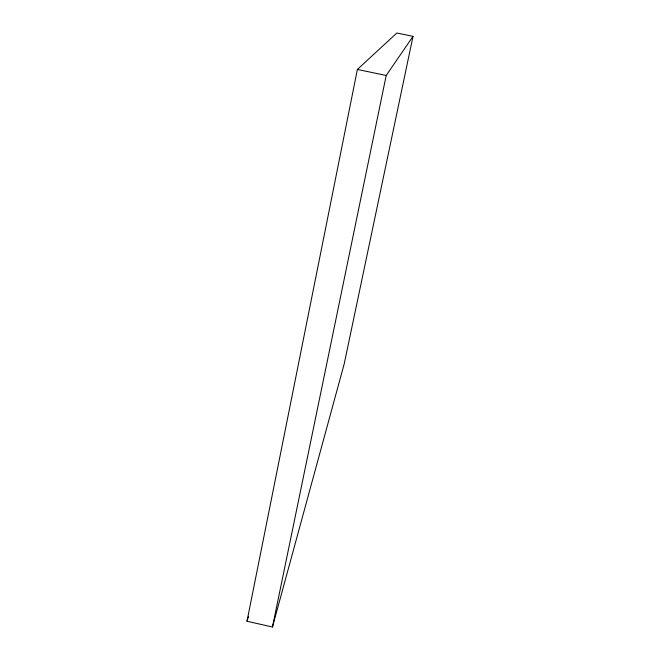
<?xml version="1.0" encoding="UTF-8"?>
<svg xmlns="http://www.w3.org/2000/svg" width="660" height="660" viewBox="0 0 660 660"><rect width="100%" height="100%" fill="white"/><g stroke="black" fill="none" stroke-linecap="round" stroke-linejoin="round"><path stroke-width="0.99" d="M246.988 621.25L357.382 69.44L396.858 33L413.011 36.358L344.207 363.883L272.456 627L246.988 621.25L248.531 616.357M272.456 627L386.207 75.479L413.011 36.358M357.382 69.44L386.207 75.479"/></g></svg>
